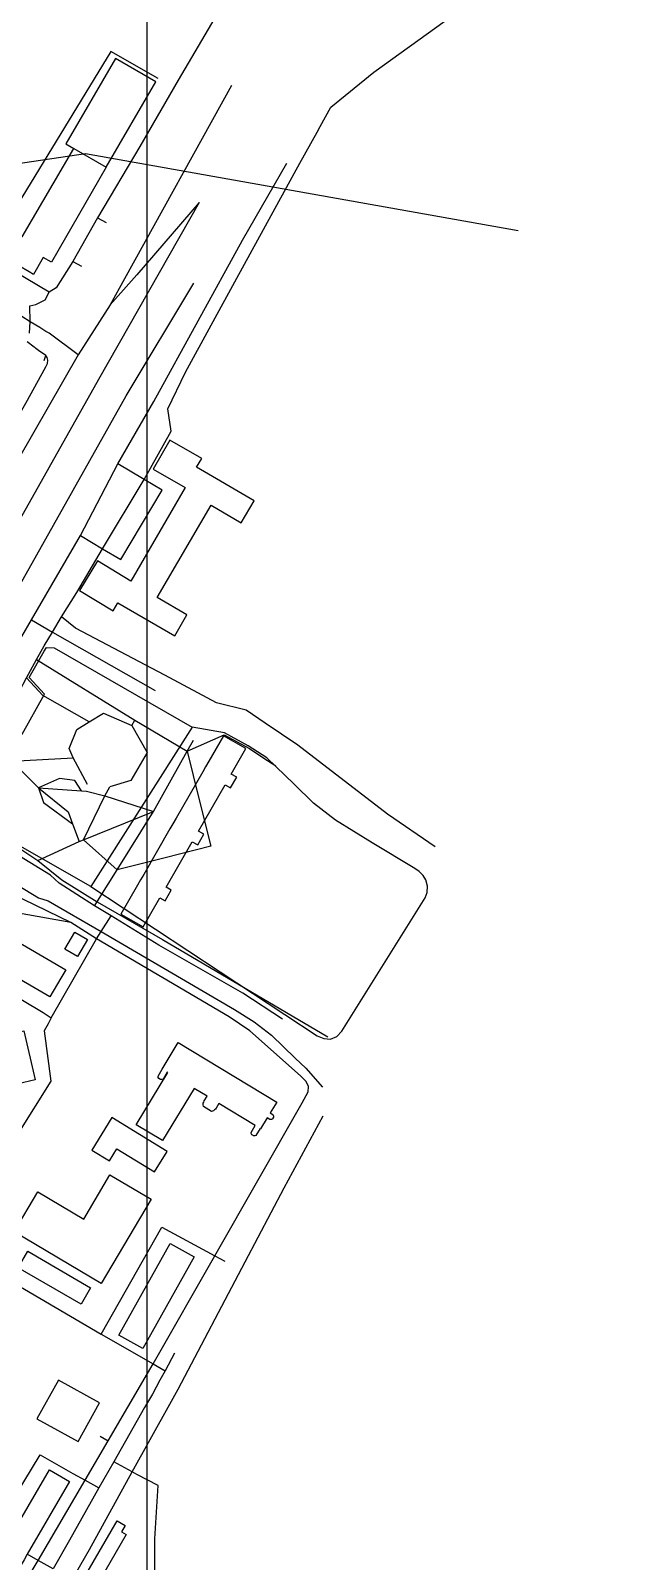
# Model space of a CAD drawing. Header units: metres. Extents: x -2626 to 1483, y -1332 to 1229.
# Drawn here: x 838 to 1196, y -759 to 147 of the extents above; entities that cross this region are included whole.
import ezdxf

# ---------------------------------------------------------------- set-up
doc = ezdxf.new("R2010")
doc.units = ezdxf.units.M
for name, color, linetype in [('OSM_BUILDING', 8, 'Continuous'), ('OSM_GREEN_EXISTING', 94, 'Continuous'), ('OSM_HYDROGRAPHY', 5, 'Continuous'), ('OSM_ROAD_LOCAL', 9, 'Continuous'), ('OSM_ROAD_MAJOR', 30, 'Continuous'), ('SITE_BORDER', 3, 'Continuous')]:
    doc.layers.add(name, color=color, linetype=linetype)

msp = doc.modelspace()

# ---------------------------------------------------------------- linework, layer by layer
at = {"layer": 'OSM_BUILDING'}
for points in [[(858.534, 79.927), (863.123, 77.189), (882.362, 66.102), (911.779, 116.808), (887.951, 130.633)], [(812.023, 18.835), (815.993, 25.336), (820.314, 32.361), (832.593, 25.002), (863.123, 77.189), (882.362, 66.102), (850.056, 9.93), (845.135, 12.791), (839.289, 2.716), (836.851, 4.13), (824.603, 11.243)], [(866.656, -184.534), (886.482, -196.457), (889.289, -191.77), (922.914, -211.429), (930.192, -198.961), (912.579, -188.664), (944.573, -133.917), (962.373, -144.326), (969.92, -131.413), (935.919, -111.542), (938.92, -106.288), (920.113, -95.523), (910.279, -112.7), (929.086, -123.464), (897.005, -178.946), (877.185, -167.024)], [(891.109, -376.082), (904.301, -383.674), (914.149, -366.564), (917.25, -368.345), (920.895, -362.011), (917.794, -360.23), (933.318, -333.246), (936.538, -335.094), (940.177, -328.771), (936.964, -326.912), (952.738, -299.494), (956.008, -301.375), (959.653, -295.041), (956.383, -293.16), (965.018, -278.154), (951.825, -270.562), (943.191, -285.568), (941.221, -288.997), (939.546, -291.902), (923.771, -319.32), (921.889, -322.582), (920.126, -325.654), (904.601, -352.638), (902.751, -355.855), (900.956, -358.972)], [(863.78, -386.869), (871.201, -391.21), (865.299, -401.285), (857.878, -396.943)], [(823.534, -478.128), (820.164, -463.635), (816.793, -449.141), (833.562, -445.245), (840.309, -474.221)], [(916.012, -473.854), (915.312, -474.099), (914.574, -474.054), (913.611, -473.464), (913.23, -472.841), (913.117, -472.106), (915.599, -468.009), (915.499, -467.943), (925.053, -452.146), (983.343, -487.39), (979.467, -493.802), (981.024, -494.726), (981.318, -495.305), (981.449, -495.639), (981.499, -496.017), (981.468, -496.385), (980.886, -497.353), (980.58, -497.542), (980.217, -497.676), (979.855, -497.721), (979.223, -497.698), (977.666, -496.774), (973.79, -503.197), (973.59, -503.075), (971.07, -507.149), (970.37, -507.383), (969.632, -507.35), (969.107, -507.127), (968.669, -506.76), (968.288, -506.125), (968.175, -505.402), (970.614, -501.272), (949.099, -488.258), (947.442, -490.986), (947.017, -491.598), (946.511, -492.11), (945.867, -492.544), (944.698, -492.978), (939.952, -490.106), (939.79, -488.871), (939.883, -488.103), (940.096, -487.412), (940.446, -486.744), (942.09, -484.028), (934.431, -479.397), (915.768, -510.266), (900.193, -500.849), (918.875, -469.991), (918.488, -469.757)], [(918.375, -516.645), (885.626, -496.518), (873.771, -515.821), (884.256, -522.267), (888.695, -515.042), (910.96, -528.723)], [(908.972, -544.942), (879.304, -594.936), (827.791, -564.334), (841.915, -540.556), (869.044, -556.675), (884.606, -530.482)], [(835.926, -575.744), (873.152, -597.385), (867.487, -607.137), (830.255, -585.496)], [(920.339, -571.158), (934.469, -579.095), (903.989, -633.33), (889.858, -625.393)], [(865.687, -688.511), (878.454, -665.624), (854.132, -652.054), (841.365, -674.952)], [(776.003, -857.672), (764.161, -850.781), (820.095, -754.59), (823.596, -748.568), (848.755, -705.287), (860.604, -712.178), (835.588, -755.191), (833.719, -758.42), (830.486, -763.975)], [(867.481, -772.179), (888.783, -735.354), (893.635, -738.16), (891.428, -741.978), (894.16, -743.559), (878.56, -770.52), (875.472, -768.728), (871.97, -774.773)]]:
    msp.add_lwpolyline(points, close=True, dxfattribs=at)
msp.add_lwpolyline([(796.411, -372.943), (858.384, -409.043), (855.458, -414.064), (849.031, -425.096), (839.602, -419.608), (822.608, -409.7)], dxfattribs=at)
at = {"layer": 'OSM_GREEN_EXISTING'}
for points in [[(873.196, -359.729), (816.049, -327.213), (796.824, -315.301), (795.042, -313.687), (794.366, -311.539), (793.172, -307.442), (793.966, -304.27), (803.914, -289.976), (812.267, -277.063), (822.377, -263.36), (832.543, -269.538), (845.842, -245.86), (836.776, -236.042), (845.567, -220.357), (846.986, -218.175), (851.463, -218.442), (933.356, -265.386)], [(1071.32, -366.397), (1072.508, -363.325), (1072.677, -359.64), (1071.626, -355.911), (1069.988, -353.183), (1067.769, -350.924), (1065.03, -349.053), (1039.933, -333.892), (1018.131, -320.567), (1005.052, -310.414), (993.647, -299.093), (977.422, -283.531), (966.393, -276.451), (952.463, -268.837), (933.356, -265.386), (873.196, -359.729), (1007.277, -448.261), (1011.298, -449.831), (1015.193, -450.12), (1018.882, -448.573), (1021.827, -445.467)]]:
    msp.add_lwpolyline(points, close=True, dxfattribs=at)
at = {"layer": 'OSM_HYDROGRAPHY'}
msp.add_lwpolyline([(-121.314, -779.025), (671.57, 44.784), (870.132, 74.306), (1126.334, 28.698)], dxfattribs=at)
at = {"layer": 'OSM_ROAD_LOCAL'}
for points in [[(855.964, -200.175), (865.024, -185.659), (880.167, -159.755), (904.758, -118.667), (920.757, -90.147), (918.819, -76.866), (929.242, -55.159), (959.66, 0.378), (997.049, 68.628), (1007.359, 86.885), (1009.109, 90.213), (1015.443, 101.713), (1040.821, 122.518), (1083.15, 152.908), (1085.788, 159.688), (1093.51, 172.567), (1157.221, 283.197), (1164.249, 296.032), (1167.137, 300.919), (1189.696, 334.059), (1195.723, 347.851)], [(963.861, 184.1), (924.965, 117.676), (902.207, 78.436), (877.147, 36.145), (862.673, 10.319), (852.757, -5.354), (848.524, -7.781), (807.459, 16.364)], [(913.048, 118.633), (885.144, 134.719), (830.217, 44.661), (797.618, 64.365), (790.965, 53.444)], [(877.147, 36.145), (882.306, 33.429)], [(862.673, 10.319), (867.681, 7.514)], [(846.142, -12.312), (848.524, -7.781)], [(837.032, -32.149), (837.326, -25.325), (837.145, -15.874), (840.677, -15.217), (846.142, -12.312)], [(723.421, -264.039), (748.705, -221.381), (783.243, -161.402), (788.445, -157.105), (792.972, -148.122), (819.97, -99.709), (834.838, -73.515), (846.686, -52.042), (847.593, -50.038), (847.743, -48.135), (847.355, -46.465), (846.673, -45.429), (842.322, -42.301), (840.684, -41.11), (840.327, -40.888), (839.621, -40.331), (835.651, -37.281)], [(845.629, -48.224), (846.673, -45.429)], [(867.062, -151.962), (880.167, -159.755), (891.009, -166.2), (915.43, -125.123), (904.758, -118.667), (889.177, -109.505)], [(845.717, -217.218), (850.669, -209.258), (855.964, -200.175)], [(1077.104, -336.363), (1048.899, -316.938), (995.867, -276.072), (976.572, -262.97), (965.349, -255.356), (947.736, -251.003), (917.019, -234.717), (864.224, -206.72), (855.964, -200.175)], [(790.978, -309.368), (791.778, -305.093), (793.791, -300.34), (803.038, -288.117), (807.609, -281.471), (812.229, -275.527), (822.746, -259.964), (835.175, -236.253), (841.109, -225.255), (845.717, -217.218)], [(841.109, -225.255), (899.337, -261.289), (930.261, -279.679), (952.307, -269.994), (967.231, -278.043), (975.747, -283.876), (982.787, -288.228)], [(872.264, -262.358), (844.892, -246.606), (835.175, -236.253)], [(871.308, -299.427), (862.754, -283.586), (860.41, -278.043), (865.018, -266.811), (872.264, -262.358), (880.699, -257.17), (897.555, -264.384), (906.608, -280.392), (896.88, -296.911), (884.475, -300.685)], [(897.555, -264.384), (899.337, -261.289)], [(812.229, -275.527), (819.907, -280.648), (826.572, -285.557), (842.297, -301.275), (859.903, -315.613), (862.467, -322.637), (866.312, -333.201)], [(875.478, -371.251), (876.941, -368.79), (878.123, -366.82), (888.783, -349.888), (910.347, -315.301), (930.261, -279.679), (934.125, -273.189)], [(930.261, -279.679), (937.495, -308.489), (944.379, -335.929), (917.237, -342.742), (888.783, -349.888)], [(826.572, -285.557), (862.754, -283.586)], [(867.769, -303.156), (863.761, -297), (854.789, -295.742), (842.297, -301.275)], [(842.297, -301.275), (845.229, -310.08), (862.467, -322.637)], [(842.297, -301.275), (867.769, -303.156), (870.639, -303.368), (881.543, -306.117), (910.347, -315.301)], [(888.783, -349.888), (868.957, -332.133), (881.543, -306.117), (884.475, -300.685)], [(790.978, -309.368), (793.316, -313.665), (795.798, -315.902), (798.518, -318.429), (803.589, -321.847), (818.15, -329.739), (831.818, -337.699), (841.815, -344.411), (856.039, -355.799), (876.941, -368.79), (915.743, -391.132), (1013.517, -448.796)], [(841.815, -344.411), (866.312, -333.201), (868.957, -332.133), (910.347, -315.301)], [(997.467, -471.872), (967.469, -445.267), (955.189, -436.896), (876.71, -390.754), (861.348, -381.113), (798.362, -350.423), (778.767, -339.224)], [(861.348, -381.113), (792.547, -368.757), (765.756, -352.137)], [(879.461, -386.334), (885.288, -377.195)], [(711.767, -510.879), (715.643, -504.522), (748.555, -447.404), (774.09, -403.088), (778.767, -394.917), (820.564, -419.752), (844.954, -434.369), (849.831, -437.519), (876.71, -390.754), (879.461, -386.334)], [(848.074, -441.07), (845.679, -445.256)], [(849.831, -437.519), (848.074, -441.07)], [(845.679, -445.256), (849.637, -475), (830.117, -506.314), (789.414, -482.18)], [(773.821, -870.897), (781.912, -864.841), (829.248, -782.019), (837.97, -765.867), (842.147, -758.932), (869.97, -711.387), (883.587, -688.021), (906.852, -648.113), (910.197, -642.447), (946.692, -578.449), (998.418, -487.847), (1001.988, -481.446), (1002.157, -478.128), (1000.775, -475.323), (997.467, -471.872)], [(797.286, -881.751), (799.981, -881.083), (800.581, -877.687), (861.498, -771.533), (872.477, -752.397), (897.755, -706.378), (920.113, -666.414), (925.009, -657.486), (964.649, -582.101), (987.845, -538.252), (1010.879, -495.672)], [(879.479, -624.814), (915.368, -561.507), (946.692, -578.449), (952.607, -581.667)], [(784.5, -569.555), (815.693, -587.5), (879.479, -624.814), (910.197, -642.447), (917.244, -646.488)], [(878.804, -685.272), (883.587, -688.021)], [(814.699, -743.358), (843.253, -696.337), (862.704, -707.291), (869.97, -711.387), (878.079, -715.907)], [(900.6, -707.992), (897.755, -706.378), (886.813, -700.5)], [(932.005, -904.003), (932.03, -897.424), (932.055, -889.465), (932.062, -886.526), (932.099, -873.29), (921.564, -862.693), (921.677, -822.974), (911.079, -799.33), (911.223, -746.074), (913.23, -714.538), (900.6, -707.992)], [(850.944, -763.752), (842.147, -758.932), (835.588, -755.191)]]:
    msp.add_lwpolyline(points, dxfattribs=at)
at = {"layer": 'OSM_ROAD_MAJOR'}
for points in [[(956.471, 114.637), (893.285, 0.078), (884.769, -15.351)], [(889.177, -109.505), (910.56, -72.514), (963.073, 23.043), (989.327, 68.617)], [(937.364, 45.218), (877.823, -59.589)], [(937.364, 45.218), (900.487, 2.527)], [(900.487, 2.527), (884.769, -15.351)], [(894.216, -69.285), (934.325, -2.416)], [(884.769, -15.351), (865.737, -44.862), (830.167, -106.844), (774.265, -204.249), (755.558, -234.65), (733.281, -272.944), (714.636, -305.95)], [(846.692, -31.058), (842.997, -28.798), (837.326, -25.325), (832.368, -22.275)], [(865.737, -44.862), (848.537, -32.182), (846.692, -31.058)], [(877.823, -59.589), (759.916, -268.848)], [(776.56, -278.221), (894.216, -69.285)], [(867.062, -151.962), (889.177, -109.505)], [(838.083, -201.8), (867.062, -151.962)], [(788.864, -287.972), (803.489, -261.556), (809.316, -251.281), (838.083, -201.8)], [(838.083, -201.8), (850.669, -209.258), (911.454, -243.701)], [(766.881, -324.029), (783.819, -330.341), (797.693, -339.524), (842.291, -366.43), (848.055, -368.312)], [(854.476, -357.725), (849.418, -353.028), (831.074, -341.751)], [(986.82, -438.287), (963.236, -422.97), (913.592, -394.55), (885.288, -377.195), (875.478, -371.251), (854.476, -357.725)], [(848.055, -368.312), (879.461, -386.334), (958.409, -432.71), (970.057, -439.968), (980.173, -447.783), (994.316, -461.341), (1000.55, -467.308), (1010.529, -478.596)], [(922.908, -636.102), (917.244, -646.488), (914.161, -652.032), (909.747, -660.392), (905.058, -668.318)], [(905.058, -668.318), (886.813, -700.5), (878.079, -715.907), (860.541, -746.831), (850.944, -763.752)]]:
    msp.add_lwpolyline(points, dxfattribs=at)
at = {"layer": 'SITE_BORDER'}
msp.add_lwpolyline([(-906.59, -946.216), (906.59, -946.216), (906.59, 946.216), (-906.59, 946.216)], close=True, dxfattribs=at)

doc.saveas('drawing.dxf')
